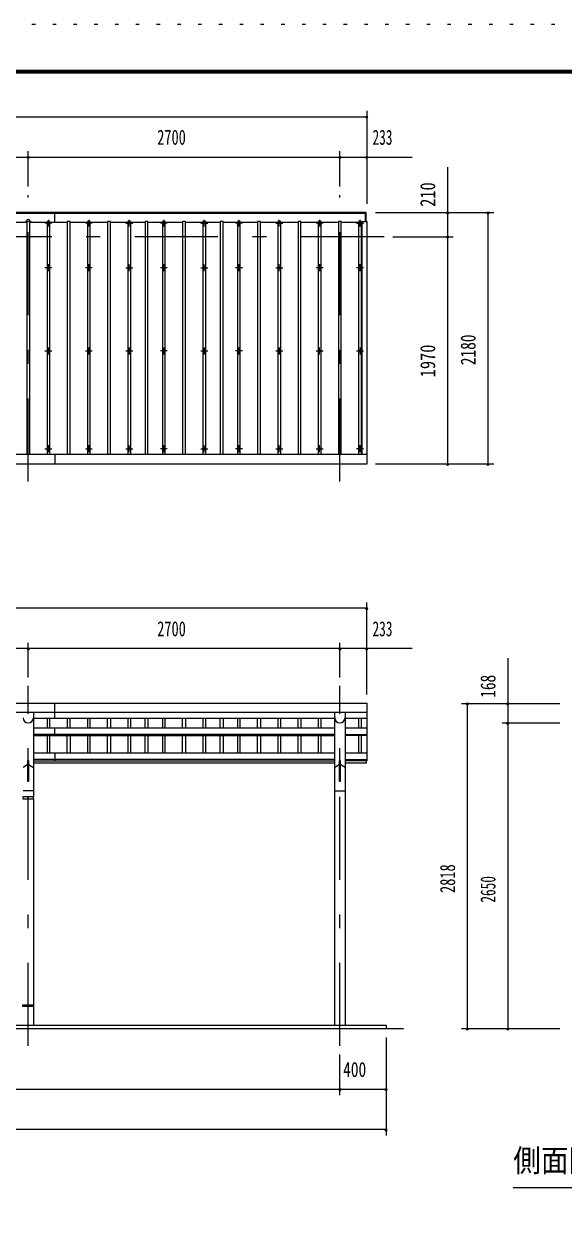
# Model space of a CAD drawing. Units: millimetres, scale not verified, with parts at other scales. Extents: x -25407 to 25413, y -10500 to 10500.
# Drawn here: x 5005 to 9680, y 0 to 10500 of the extents above; entities that cross this region are included whole.
import ezdxf
from ezdxf.enums import TextEntityAlignment as Align

# ---------------------------------------------------------------- set-up
doc = ezdxf.new("R2010")
doc.units = ezdxf.units.MM
doc.header["$LTSCALE"] = 60
doc.linetypes.add('USER3', pattern=[24, 12, -5, 2, -5])
doc.linetypes.add('USER4', pattern=[3, 0.5, -2.5])
for name, color, linetype, lineweight in [('0-2_1-05BOLD', 7, 'Continuous', 18), ('0-3_1-25CENTER', 3, 'USER3', 18), ('0-4_1-45THIN', 4, 'Continuous', 18), ('0-5_1-55DIM', 3, 'Continuous', 18), ('0-C_F-F1PAPER', 5, 'Continuous', 18), ('0-D_F-E_J_ADD', 5, 'USER4', 18)]:
    doc.layers.add(name, color=color, linetype=linetype, lineweight=lineweight)
doc.styles.add('ＭＳ ゴシック', font='')
doc.styles.get('ＭＳ ゴシック').set_extended_font_data('MS Gothic')

msp = doc.modelspace()

# ---------------------------------------------------------------- linework, layer by layer
at = {"layer": '0-2_1-05BOLD'}
for p, q in [((-2677.74, 8862.67), (7958.26, 8862.67)), ((5270.26, 8784.63), (5270.26, 8867.67)), ((7958.26, 8867.67), (7958.26, 8790.67)), ((7968.26, 8790.67), (7968.26, 8867.67)), ((-2692.74, 6773.43), (7973.26, 6773.43)), ((5270.26, 6773.43), (5270.26, 6687.67)), ((-2692.74, 4537.52), (7973.26, 4537.52)), ((5084.81, 4537.52), (5084.81, 3802.67)), ((5270.26, 4482.27), (5270.26, 4614.67)), ((7695.71, 1824.67), (7695.71, 4537.52)), ((7784.81, 4537.52), (7784.81, 1824.67)), ((7695.71, 4482.27), (5084.81, 4482.27)), ((7973.26, 4482.27), (7784.81, 4482.27)), ((5084.81, 4402.96), (7695.71, 4402.96)), ((7695.71, 4345.26), (5084.81, 4345.26)), ((5084.81, 4337.03), (7695.71, 4337.03)), ((5270.26, 4337.03), (5270.26, 4402.96)), ((7784.81, 4402.96), (7973.26, 4402.96)), ((7784.81, 4345.26), (7973.26, 4345.26)), ((7973.26, 4337.03), (7784.81, 4337.03)), ((7695.71, 4182.45), (5084.81, 4182.45)), ((7695.71, 4127.34), (5084.81, 4127.34)), ((5084.81, 4115.47), (7695.71, 4115.47)), ((5270.26, 4182.45), (5270.26, 4115.47)), ((7973.26, 4182.45), (7784.81, 4182.45)), ((7784.81, 4127.34), (7973.26, 4127.34)), ((5038.01, 4085.19), (4995.71, 4057.25)), ((5042.51, 4085.19), (5084.81, 4057.25)), ((7695.71, 4094.67), (5084.81, 4094.67)), ((7738.01, 4085.19), (7695.71, 4057.25)), ((7784.81, 4057.25), (7742.51, 4085.19)), ((5084.81, 3856.67), (4995.71, 3856.67)), ((5037.21, 3802.67), (5037.21, 3786.67)), ((5043.31, 3794.67), (5037.21, 3794.67)), ((5043.31, 3786.67), (5043.31, 3802.67)), ((5084.81, 3786.67), (5084.81, 2002.67)), ((7695.71, 3856.67), (7784.81, 3856.67)), ((5037.21, 2002.67), (5037.21, 1986.67)), ((5043.31, 1986.67), (5043.31, 2002.67)), ((5043.31, 1994.67), (5037.21, 1994.67)), ((5084.81, 1986.67), (5084.81, 1824.67)), ((8290.26, 1794.67), (-3009.74, 1794.67))]:
    msp.add_line(p, q, dxfattribs=at)
for points in [[(7968.26, 8867.67), (-2687.74, 8867.67), (-2687.74, 8790.67)], [(7933.26, 6773.43), (7933.26, 8790.67), (7973.26, 8790.67), (7973.26, 6687.67), (-2692.74, 6687.67), (-2692.74, 8790.67)], [(-2692.74, 4614.67), (7973.26, 4614.67), (7973.26, 4115.47), (7784.81, 4115.47)], [(7968.26, 4115.47), (7968.26, 4094.67), (7784.81, 4094.67)], [(-2859.74, 1794.67), (-2859.74, 1824.67), (8140.26, 1824.67), (8140.26, 1794.67)]]:
    msp.add_lwpolyline(points, dxfattribs=at)
for points in [[(5042.51, 4117.89), (5042.51, 3937.25), (5038.01, 3937.25), (5038.01, 4117.89)], [(7738.01, 4117.89), (7742.51, 4117.89), (7742.51, 3937.25), (7738.01, 3937.25)], [(5086.41, 3802.67), (4994.11, 3802.67), (4994.11, 3786.67), (5086.41, 3786.67)], [(5086.41, 2002.67), (5086.41, 1986.67), (4994.11, 1986.67), (4994.11, 2002.67)]]:
    msp.add_lwpolyline(points, close=True, dxfattribs=at)
for centre in [(5215.26, 8390.17), (5565.26, 8390.17), (5915.26, 8390.17), (6215.26, 8390.17), (6565.26, 8390.17), (6865.26, 8390.17), (7215.26, 8390.17), (7565.26, 8390.17), (7915.26, 8390.17), (5215.26, 7668.51), (5565.26, 7668.51), (5915.26, 7668.51), (6215.26, 7668.51), (6565.26, 7668.51), (6865.26, 7668.51), (7215.26, 7668.51), (7565.26, 7668.51), (7915.26, 7668.51), (5215.26, 6820.85), (5565.26, 6820.85), (5915.26, 6820.85), (6215.26, 6820.85), (6565.26, 6820.85), (6865.26, 6820.85), (7215.26, 6820.85), (7565.26, 6820.85), (7915.26, 6820.85)]:
    msp.add_circle(centre, 10, dxfattribs=at)
for centre, radius, start, end in [((5040.26, 8792.15), 15, 326.44154, 213.55197), ((5215.26, 8765.7), 14.5, 46.39838, 133.60162), ((5215.26, 8786.71), 14.5, 226.3961, 313.6039), ((5565.26, 8765.7), 14.5, 46.39838, 133.60162), ((5565.26, 8786.71), 14.5, 226.3961, 313.6039), ((5915.26, 8765.7), 14.5, 46.39838, 133.60162), ((5915.26, 8786.71), 14.5, 226.3961, 313.6039), ((6215.26, 8765.7), 14.5, 46.39838, 133.60162), ((6215.26, 8786.71), 14.5, 226.3961, 313.6039), ((6565.26, 8765.7), 14.5, 46.39838, 133.60162), ((6565.26, 8786.71), 14.5, 226.3961, 313.6039), ((6865.26, 8765.7), 14.5, 46.39838, 133.60162), ((6865.26, 8786.71), 14.5, 226.3961, 313.6039), ((7215.26, 8765.7), 14.5, 46.39838, 133.60162), ((7215.26, 8786.71), 14.5, 226.3961, 313.6039), ((7565.26, 8765.7), 14.5, 46.39838, 133.60162), ((7565.26, 8786.71), 14.5, 226.3961, 313.6039), ((7915.26, 8765.7), 14.5, 46.39838, 133.60162), ((7915.26, 8786.71), 14.5, 226.3961, 313.6039), ((5040.26, 4489.22), 44.55, 180, 0), ((7740.26, 4489.22), 44.55, 180, 0)]:
    msp.add_arc(centre, radius, start, end, dxfattribs=at)
at = {"layer": '0-3_1-25CENTER'}
for p, q in [((5040.26, 6537.67), (5040.26, 9017.67)), ((7740.26, 6537.67), (7740.26, 9017.67)), ((5015.26, 8792.15), (5065.26, 8792.15)), ((5245.26, 8776.2), (5185.26, 8776.2)), ((5215.26, 8806.2), (5215.26, 8746.2)), ((5595.26, 8776.2), (5535.26, 8776.2)), ((5565.26, 8806.2), (5565.26, 8746.2)), ((5885.26, 8776.2), (5945.26, 8776.2)), ((5915.26, 8746.2), (5915.26, 8806.2)), ((6245.26, 8776.2), (6185.26, 8776.2)), ((6215.26, 8806.2), (6215.26, 8746.2)), ((6535.26, 8776.2), (6595.26, 8776.2)), ((6565.26, 8746.2), (6565.26, 8806.2)), ((6895.26, 8776.2), (6835.26, 8776.2)), ((6865.26, 8806.2), (6865.26, 8746.2)), ((7185.26, 8776.2), (7245.26, 8776.2)), ((7215.26, 8746.2), (7215.26, 8806.2)), ((7595.26, 8776.2), (7535.26, 8776.2)), ((7565.26, 8806.2), (7565.26, 8746.2)), ((7885.26, 8776.2), (7945.27, 8776.2)), ((7915.26, 8746.2), (7915.26, 8806.2)), ((8123.26, 8657.67), (-2842.74, 8657.67)), ((5215.26, 8420.17), (5215.26, 8360.17)), ((5565.26, 8420.17), (5565.26, 8360.17)), ((5915.26, 8360.17), (5915.26, 8420.17)), ((6215.26, 8420.17), (6215.26, 8360.17)), ((6565.26, 8360.17), (6565.26, 8420.17)), ((6865.26, 8420.17), (6865.26, 8360.17)), ((7215.26, 8360.17), (7215.26, 8420.17)), ((7565.26, 8420.17), (7565.26, 8360.17)), ((7915.26, 8360.17), (7915.26, 8420.17)), ((5245.26, 8390.17), (5185.26, 8390.17)), ((5595.26, 8390.17), (5535.26, 8390.17)), ((5885.26, 8390.17), (5945.26, 8390.17)), ((6245.26, 8390.17), (6185.26, 8390.17)), ((6535.26, 8390.17), (6595.26, 8390.17)), ((6895.26, 8390.17), (6835.26, 8390.17)), ((7185.26, 8390.17), (7245.26, 8390.17)), ((7595.26, 8390.17), (7535.26, 8390.17)), ((7945.27, 8390.17), (7885.26, 8390.17)), ((5185.26, 7668.51), (5245.26, 7668.51)), ((5215.26, 7698.51), (5215.26, 7638.51)), ((5535.26, 7668.51), (5595.26, 7668.51)), ((5565.26, 7638.51), (5565.26, 7698.51)), ((5885.26, 7668.51), (5945.26, 7668.51)), ((5915.26, 7698.51), (5915.26, 7638.51)), ((6245.26, 7668.51), (6185.26, 7668.51)), ((6215.26, 7638.51), (6215.26, 7698.51)), ((6535.26, 7668.51), (6595.26, 7668.51)), ((6565.26, 7698.51), (6565.26, 7638.51)), ((6895.26, 7668.51), (6835.26, 7668.51)), ((6865.26, 7638.51), (6865.26, 7698.51)), ((7185.26, 7668.51), (7245.26, 7668.51)), ((7215.26, 7698.51), (7215.26, 7638.51)), ((7535.26, 7668.51), (7595.26, 7668.51)), ((7565.26, 7638.51), (7565.26, 7698.51)), ((7885.26, 7668.51), (7945.27, 7668.51)), ((7915.26, 7698.51), (7915.26, 7638.51)), ((5215.26, 6790.85), (5215.26, 6850.85)), ((5565.26, 6790.85), (5565.26, 6850.85)), ((5915.26, 6790.85), (5915.26, 6850.85)), ((6215.26, 6790.85), (6215.26, 6850.85)), ((6565.26, 6790.85), (6565.26, 6850.85)), ((6865.26, 6790.85), (6865.26, 6850.85)), ((7215.26, 6790.85), (7215.26, 6850.85)), ((7565.26, 6790.85), (7565.26, 6850.85)), ((7915.26, 6790.85), (7915.26, 6850.85)), ((5185.26, 6820.85), (5245.26, 6820.85)), ((5535.26, 6820.85), (5595.26, 6820.85)), ((5885.26, 6820.85), (5945.26, 6820.85)), ((6245.26, 6820.85), (6185.26, 6820.85)), ((6535.26, 6820.85), (6595.26, 6820.85)), ((6895.26, 6820.85), (6835.26, 6820.85)), ((7185.26, 6820.85), (7245.26, 6820.85)), ((7535.26, 6820.85), (7595.26, 6820.85)), ((7945.27, 6820.85), (7885.26, 6820.85)), ((5040.26, 1644.67), (5040.26, 4764.67)), ((7740.26, 1644.67), (7740.26, 4764.67))]:
    msp.add_line(p, q, dxfattribs=at)
at = {"layer": '0-4_1-45THIN'}
for p, q in [((4877.76, 8784.63), (5027.76, 8784.63)), ((5052.76, 8784.63), (5202.76, 8784.63)), ((5227.76, 8784.63), (5377.76, 8784.63)), ((5402.76, 8784.63), (5552.76, 8784.63)), ((5577.76, 8784.63), (5727.76, 8784.63)), ((5752.76, 8784.63), (5902.76, 8784.63)), ((5927.76, 8784.63), (6052.76, 8784.63)), ((6077.76, 8784.63), (6202.76, 8784.63)), ((6227.76, 8784.63), (6377.76, 8784.63)), ((6402.76, 8784.63), (6552.76, 8784.63)), ((6577.76, 8784.63), (6702.76, 8784.63)), ((6727.76, 8784.63), (6852.76, 8784.63)), ((6877.76, 8784.63), (7027.76, 8784.63)), ((7052.76, 8784.63), (7202.76, 8784.63)), ((7227.76, 8784.63), (7377.76, 8784.63)), ((7402.76, 8784.63), (7552.76, 8784.63)), ((7577.76, 8784.63), (7727.76, 8784.63)), ((7752.76, 8784.63), (7902.76, 8784.63)), ((7933.26, 8775.67), (7927.76, 8775.67)), ((5202.76, 4482.27), (5202.76, 4402.96)), ((5227.76, 4402.96), (5227.76, 4482.27)), ((5377.76, 4482.27), (5377.76, 4402.96)), ((5402.76, 4402.96), (5402.76, 4482.27)), ((5552.76, 4482.27), (5552.76, 4402.96)), ((5577.76, 4402.96), (5577.76, 4482.27)), ((5727.76, 4402.96), (5727.76, 4482.27)), ((5752.76, 4482.27), (5752.76, 4402.96)), ((5902.76, 4482.27), (5902.76, 4402.96)), ((5927.76, 4402.96), (5927.76, 4482.27)), ((6052.76, 4402.96), (6052.76, 4482.27)), ((6077.76, 4482.27), (6077.76, 4402.96)), ((6202.76, 4482.27), (6202.76, 4402.96)), ((6227.76, 4402.96), (6227.76, 4482.27)), ((6377.76, 4402.96), (6377.76, 4482.27)), ((6402.76, 4482.27), (6402.76, 4402.96)), ((6552.76, 4482.27), (6552.76, 4402.96)), ((6577.76, 4402.96), (6577.76, 4482.27)), ((6702.76, 4402.96), (6702.76, 4482.27)), ((6727.76, 4482.27), (6727.76, 4402.96)), ((6852.76, 4482.27), (6852.76, 4402.96)), ((6877.76, 4402.96), (6877.76, 4482.27)), ((7027.76, 4402.96), (7027.76, 4482.27)), ((7052.76, 4482.27), (7052.76, 4402.96)), ((7202.76, 4482.27), (7202.76, 4402.96)), ((7227.76, 4402.96), (7227.76, 4482.27)), ((7377.76, 4402.96), (7377.76, 4482.27)), ((7402.76, 4482.27), (7402.76, 4402.96)), ((7552.76, 4482.27), (7552.76, 4402.96)), ((7577.76, 4402.96), (7577.76, 4482.27)), ((7902.76, 4482.27), (7902.76, 4402.96)), ((7927.76, 4402.96), (7927.76, 4482.27)), ((5202.76, 4337.03), (5202.76, 4182.45)), ((5227.76, 4182.45), (5227.76, 4337.03)), ((5377.76, 4182.45), (5377.76, 4337.03)), ((5402.76, 4337.03), (5402.76, 4182.45)), ((5552.76, 4337.03), (5552.76, 4182.45)), ((5577.76, 4182.45), (5577.76, 4337.03)), ((5727.76, 4182.45), (5727.76, 4337.03)), ((5752.76, 4337.03), (5752.76, 4182.45)), ((5902.76, 4337.03), (5902.76, 4182.45)), ((5927.76, 4182.45), (5927.76, 4337.03)), ((6052.76, 4182.45), (6052.76, 4337.03)), ((6077.76, 4337.03), (6077.76, 4182.45)), ((6202.76, 4337.03), (6202.76, 4182.45)), ((6227.76, 4182.45), (6227.76, 4337.03)), ((6377.76, 4182.45), (6377.76, 4337.03)), ((6402.76, 4337.03), (6402.76, 4182.45)), ((6552.76, 4337.03), (6552.76, 4182.45)), ((6577.76, 4182.45), (6577.76, 4337.03)), ((6702.76, 4182.45), (6702.76, 4337.03)), ((6727.76, 4337.03), (6727.76, 4182.45)), ((6852.76, 4337.03), (6852.76, 4182.45)), ((6877.76, 4182.45), (6877.76, 4337.03)), ((7027.76, 4182.45), (7027.76, 4337.03)), ((7052.76, 4337.03), (7052.76, 4182.45)), ((7202.76, 4337.03), (7202.76, 4182.45)), ((7227.76, 4182.45), (7227.76, 4337.03)), ((7377.76, 4182.45), (7377.76, 4337.03)), ((7402.76, 4337.03), (7402.76, 4182.45)), ((7552.76, 4337.03), (7552.76, 4182.45)), ((7577.76, 4182.45), (7577.76, 4337.03)), ((7902.76, 4337.03), (7902.76, 4182.45)), ((7927.76, 4182.45), (7927.76, 4337.03))]:
    msp.add_line(p, q, dxfattribs=at)
for points in [[(5052.76, 6773.43), (5052.76, 8790.67), (5027.76, 8790.67), (5027.76, 6773.43)], [(5227.76, 6773.43), (5227.76, 8790.67), (5202.76, 8790.67), (5202.76, 6773.43)], [(5402.76, 6773.43), (5402.76, 8790.67), (5377.76, 8790.67), (5377.76, 6773.43)], [(5577.76, 6773.43), (5577.76, 8790.67), (5552.76, 8790.67), (5552.76, 6773.43)], [(5752.76, 6773.43), (5752.76, 8790.67), (5727.76, 8790.67), (5727.76, 6773.43)], [(5927.76, 6773.43), (5927.76, 8790.67), (5902.76, 8790.67), (5902.76, 6773.43)], [(6077.76, 6773.43), (6077.76, 8790.67), (6052.76, 8790.67), (6052.76, 6773.43)], [(6227.76, 6773.43), (6227.76, 8790.67), (6202.76, 8790.67), (6202.76, 6773.43)], [(6402.76, 6773.43), (6402.76, 8790.67), (6377.76, 8790.67), (6377.76, 6773.43)], [(6577.76, 6773.43), (6577.76, 8790.67), (6552.76, 8790.67), (6552.76, 6773.43)], [(6727.76, 6773.43), (6727.76, 8790.67), (6702.76, 8790.67), (6702.76, 6773.43)], [(6877.76, 6773.43), (6877.76, 8790.67), (6852.76, 8790.67), (6852.76, 6773.43)], [(7052.76, 6773.43), (7052.76, 8790.67), (7027.76, 8790.67), (7027.76, 6773.43)], [(7227.76, 6773.43), (7227.76, 8790.67), (7202.76, 8790.67), (7202.76, 6773.43)], [(7402.76, 6773.43), (7402.76, 8790.67), (7377.76, 8790.67), (7377.76, 6773.43)], [(7577.76, 6773.43), (7577.76, 8790.67), (7552.76, 8790.67), (7552.76, 6773.43)], [(7752.76, 6773.43), (7752.76, 8790.67), (7727.76, 8790.67), (7727.76, 6773.43)], [(7927.76, 6773.43), (7927.76, 8790.67), (7902.76, 8790.67), (7902.76, 6773.43)]]:
    msp.add_lwpolyline(points, dxfattribs=at)
at = {"layer": '0-5_1-55DIM'}
for p, q in [((-2692.74, 9698.67), (7973.26, 9698.67)), ((7983.26, 9698.67), (7963.26, 9698.67)), ((7973.26, 9748.67), (7973.26, 8942.68)), ((-3085.24, 9348.67), (8365.76, 9348.67)), ((5050.26, 9348.67), (5030.26, 9348.67)), ((5040.26, 9092.68), (5040.26, 9398.67)), ((7750.26, 9348.67), (7730.26, 9348.67)), ((7740.26, 9092.68), (7740.26, 9398.67)), ((7983.26, 9348.67), (7963.26, 9348.67)), ((8673.26, 9260.17), (8673.26, 6687.67)), ((8048.26, 8867.67), (9073.26, 8867.67)), ((8683.26, 8867.67), (8663.26, 8867.67)), ((9033.26, 8867.67), (9013.26, 8867.67)), ((9023.26, 8867.67), (9023.26, 6687.67)), ((8198.26, 8657.67), (8723.26, 8657.67)), ((8683.26, 8657.67), (8663.26, 8657.67)), ((9073.26, 6687.67), (8048.26, 6687.67)), ((8683.26, 6687.67), (8663.26, 6687.67)), ((9033.26, 6687.67), (9013.26, 6687.67)), ((7973.26, 4689.67), (7973.26, 5488.67)), ((7973.26, 5438.67), (-2692.74, 5438.67)), ((7983.26, 5438.67), (7963.26, 5438.67)), ((8365.76, 5088.67), (-3085.24, 5088.67)), ((5050.26, 5088.67), (5030.26, 5088.67)), ((5040.26, 4839.67), (5040.26, 5138.67)), ((7750.26, 5088.67), (7730.26, 5088.67)), ((7740.26, 4839.67), (7740.26, 5138.67)), ((7983.26, 5088.67), (7963.26, 5088.67)), ((9195.26, 5005.17), (9195.26, 1794.67)), ((8795.26, 4612.67), (9645.26, 4612.67)), ((8855.26, 4612.67), (8835.26, 4612.67)), ((8845.26, 1794.67), (8845.26, 4612.67)), ((9205.26, 4612.67), (9185.26, 4612.67)), ((9145.26, 4444.67), (9645.26, 4444.67)), ((9205.26, 4444.67), (9185.26, 4444.67)), ((9645.26, 1794.67), (8795.26, 1794.67)), ((8855.26, 1794.67), (8835.26, 1794.67)), ((9205.26, 1794.67), (9185.26, 1794.67)), ((8140.26, 1719.67), (8140.26, 869.67)), ((7740.26, 1219.67), (7740.26, 1569.67)), ((-2859.74, 1269.67), (8140.26, 1269.67)), ((7750.26, 1269.67), (7730.26, 1269.67)), ((8150.26, 1269.67), (8130.26, 1269.67)), ((8140.26, 919.67), (-2859.74, 919.67)), ((8150.26, 919.67), (8130.26, 919.67)), ((9242.75, 419.67), (12242.75, 419.67))]:
    msp.add_line(p, q, dxfattribs=at)
for centre in [(7973.26, 9698.67), (5040.26, 9348.67), (7740.26, 9348.67), (7973.26, 9348.67), (8673.26, 8867.67), (9023.26, 8867.67), (8673.26, 8657.67), (8673.26, 6687.67), (9023.26, 6687.67), (7973.26, 5438.67), (5040.26, 5088.67), (7740.26, 5088.67), (7973.26, 5088.67), (8845.26, 4612.67), (9195.26, 4612.67), (9195.26, 4444.67), (8845.26, 1794.67), (9195.26, 1794.67), (7740.26, 1269.67), (8140.26, 1269.67), (8140.26, 919.67)]:
    msp.add_arc(centre, 10, 180, 0, dxfattribs=at)
at = {"layer": '0-C_F-F1PAPER'}
for points in [[(-3787.41, 10100), (-3787.41, -10000), (24912.59, -10000), (24912.59, 10100)], [(-3784.91, 10097.5), (-3784.91, -9997.5), (24910.09, -9997.5), (24910.09, 10097.5)], [(-3782.41, 10095), (-3782.41, -9995), (24907.59, -9995), (24907.59, 10095)], [(-3779.91, 10092.5), (24905.09, 10092.5), (24905.09, -9992.5), (-3779.91, -9992.5)], [(-3777.41, 10090), (-3777.41, -9990), (24902.59, -9990), (24902.59, 10090)], [(-3774.91, 10087.5), (24900.09, 10087.5), (24900.09, -9987.5), (-3774.91, -9987.5)], [(-3772.41, 10085), (-3772.41, -9985), (24897.59, -9985), (24897.59, 10085)], [(-3769.91, 10082.5), (24895.09, 10082.5), (24895.09, -9982.5), (-3769.91, -9982.5)], [(-3767.41, 10080), (24892.59, 10080), (24892.59, -9980), (-3767.41, -9980)], [(-3764.91, 10077.5), (24890.09, 10077.5), (24890.09, -9977.5), (-3764.91, -9977.5)], [(-3762.41, 10075), (-3762.41, -9975), (24887.59, -9975), (24887.59, 10075)]]:
    msp.add_lwpolyline(points, close=True, dxfattribs=at)
at = {"layer": '0-D_F-E_J_ADD'}
msp.add_lwpolyline([(-4287.41, 10500), (25412.59, 10500), (25412.59, -10500), (-4287.41, -10500)], close=True, dxfattribs=at)

# ---------------------------------------------------------------- texts
at = {"layer": '0-5_1-55DIM', "color": 7, "style": 'ＭＳ ゴシック'}
for s, height, width, p in [('2700', 130.2, 0.7, (6157.76, 9416.44)), ('233', 130.2, 0.65, (8023.26, 9416.44)), ('2700', 130.2, 0.7, (6157.76, 5156.44)), ('233', 130.2, 0.65, (8023.26, 5156.43)), ('400', 130.2, 0.75, (7769.01, 1337.43)), ('側面図\u3000Ｓ＝１／５０', 195.4, 0.9, (9242.75, 496.31))]:
    msp.add_text(s, height=height, dxfattribs=dict(at, width=width)).set_placement(p, align=Align.BOTTOM_LEFT)
for s, width, p in [('210', 0.8, (8605.49, 8917.67)), ('2180', 0.75, (8955.49, 7545.17)), ('1970', 0.8, (8605.49, 7440.17)), ('168', 0.75, (9127.49, 4662.67)), ('2818', 0.7, (8777.49, 2971.17)), ('2650', 0.65, (9127.49, 2887.17))]:
    msp.add_text(s, height=130.2, rotation=90, dxfattribs=dict(at, width=width)).set_placement(p, align=Align.BOTTOM_LEFT)

doc.saveas('drawing.dxf')
